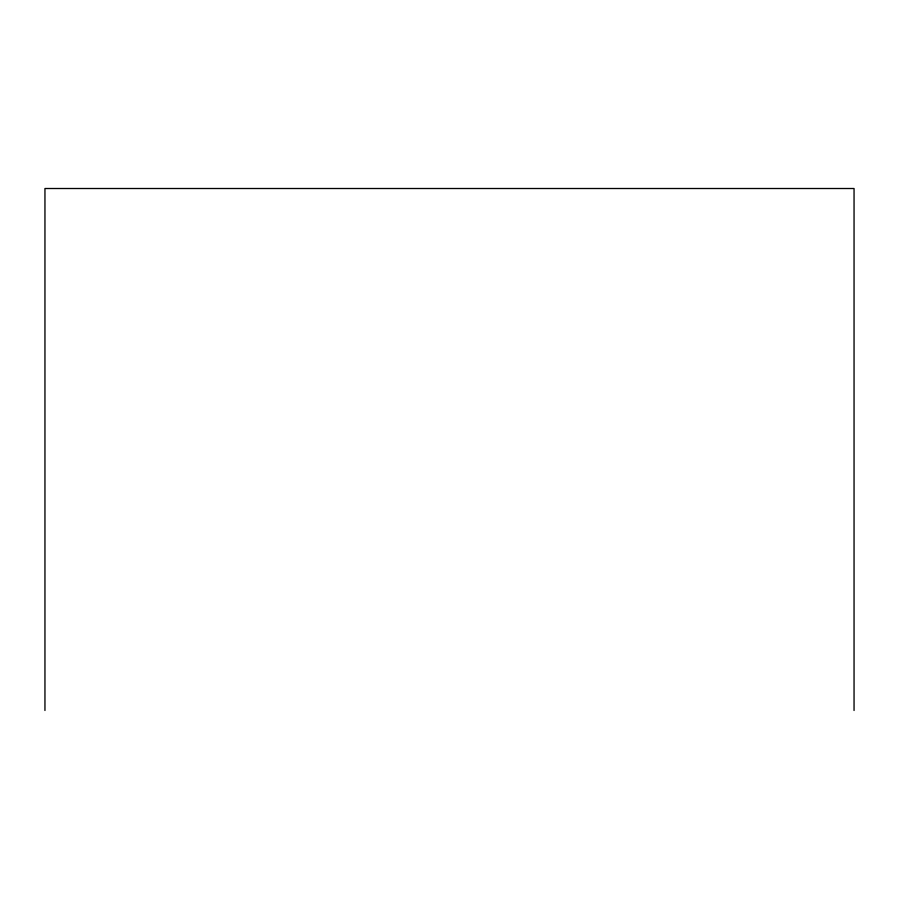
<?xml version="1.0" encoding="UTF-8"?>
<svg xmlns="http://www.w3.org/2000/svg" width="899" height="899" viewBox="0 0 899 899"><rect width="100%" height="100%" fill="white"/><g stroke="black" fill="none" stroke-linecap="round" stroke-linejoin="round"><path stroke-width="1.35" d="M854.05 710.491L854.05 188.509L44.95 188.509L44.95 710.491"/></g></svg>
